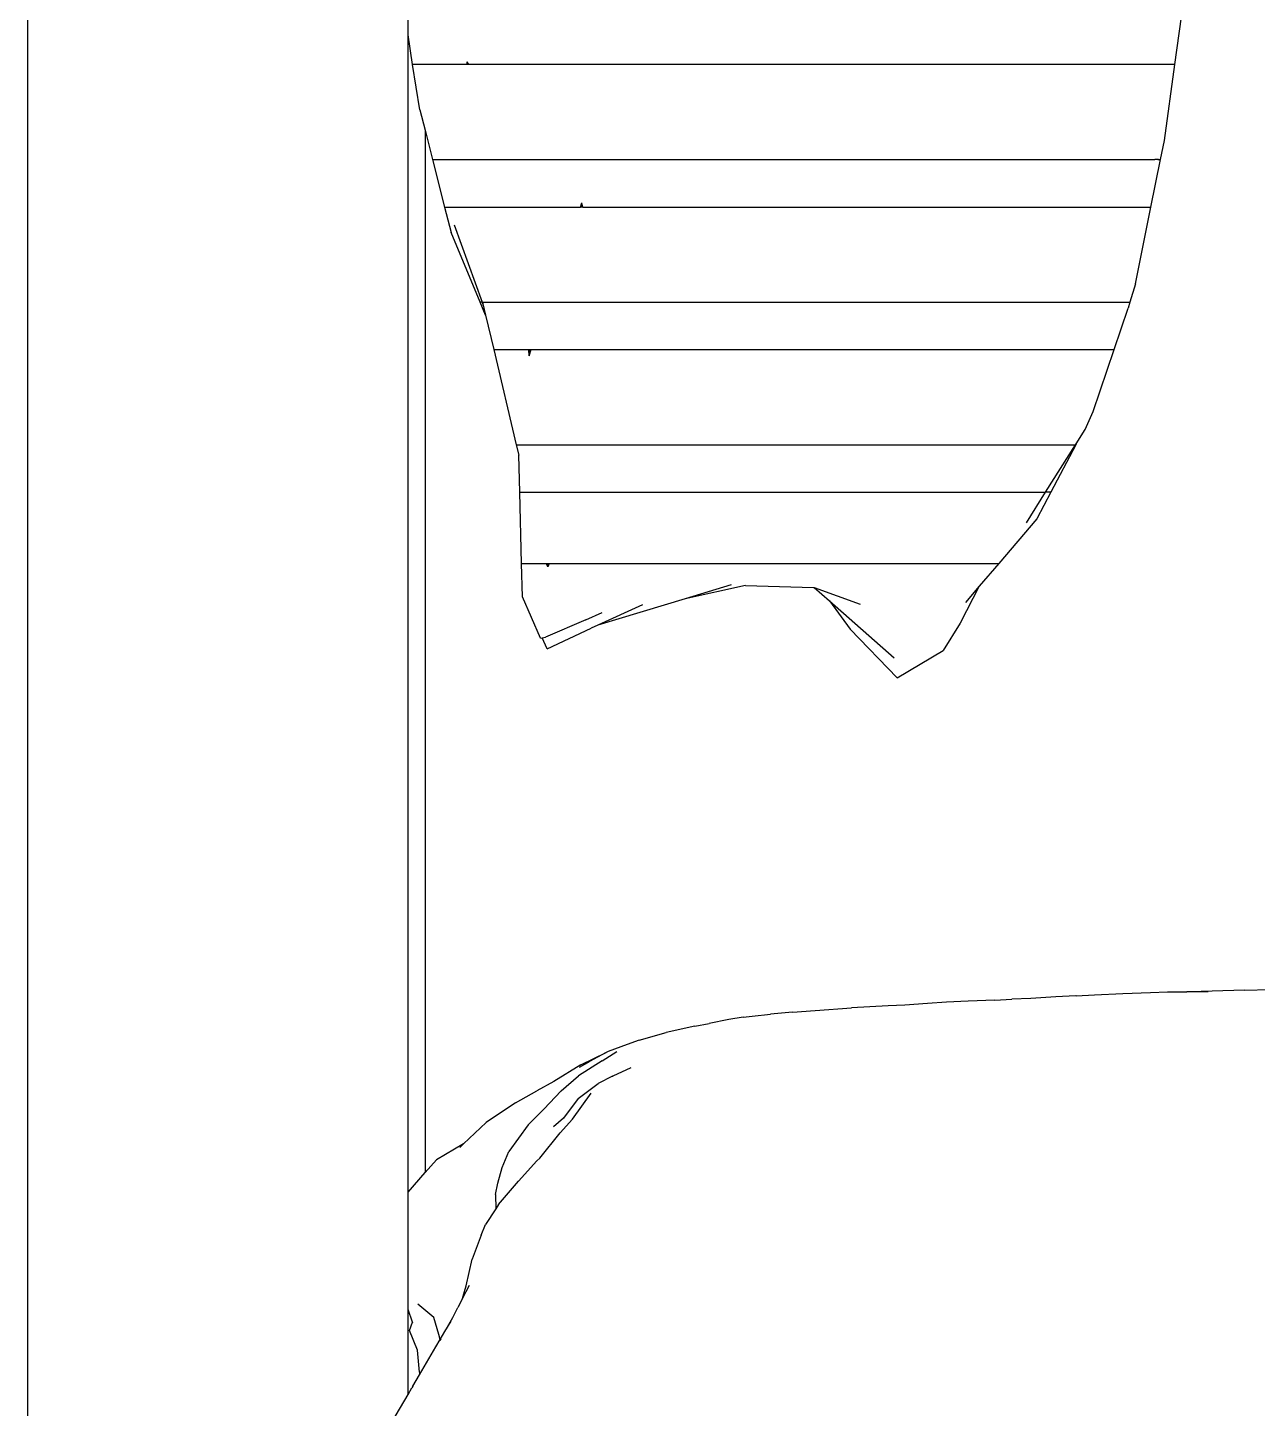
# Model space of a CAD drawing. Header units: inches. Extents: x 9636 to 21597, y -10243 to 557.
# Drawn here: x 13020.69 to 13038.4, y -8621.9 to -8602 of the extents above; entities that cross this region are included whole.
import ezdxf

# ---------------------------------------------------------------- set-up
doc = ezdxf.new("R2010")
doc.units = ezdxf.units.IN
doc.header["$MEASUREMENT"] = 0
doc.layers.add('Edges', color=7, linetype='Continuous')

# ---------------------------------------------------------------- blocks, each defined once
blk = doc.blocks.new('Porch Swing Bed Twin Size pl')
at = {"layer": 'Edges'}
for p, q in [((112.769, 2.672), (112.769, 39.172)), ((108.941, 36.202), (108.769, 35.91)), ((108.769, 35.91), (108.728, 35.839)), ((108.769, 35.91), (108.769, 35.014)), ((108.718, 35.822), (108.648, 35.702)), ((108.718, 35.822), (108.728, 35.839)), ((108.648, 35.702), (108.525, 35.491)), ((108.647, 35.676), (108.648, 35.702)), ((108.647, 35.676), (108.67, 35.442)), ((108.525, 35.491), (108.476, 35.408)), ((108.67, 35.442), (108.753, 35.235)), ((108.431, 35.331), (108.381, 35.247)), ((108.423, 35.325), (108.43, 35.336)), ((108.429, 35.338), (108.433, 35.343)), ((108.429, 35.338), (108.43, 35.336)), ((108.476, 35.408), (108.431, 35.331)), ((108.431, 35.331), (108.445, 35.277)), ((108.381, 35.247), (108.299, 35.098)), ((108.381, 35.247), (108.316, 35.137)), ((108.445, 35.277), (108.498, 35.098)), ((108.719, 35.16), (108.723, 35.148)), ((108.753, 35.235), (108.723, 35.148)), ((108.723, 35.148), (108.769, 35.014)), ((108.299, 35.098), (108.247, 34.995)), ((108.498, 35.098), (108.667, 34.961)), ((108.769, 35.014), (108.769, 33.78)), ((108.195, 34.901), (108.122, 34.761)), ((108.195, 34.901), (108.176, 34.825)), ((108.195, 34.901), (108.247, 34.995)), ((108.157, 34.765), (108.095, 34.487)), ((108.176, 34.825), (108.157, 34.765)), ((108.001, 34.234), (108.095, 34.487)), ((108.001, 34.234), (107.953, 34.123)), ((107.847, 33.957), (107.953, 34.123)), ((107.817, 33.91), (107.608, 33.665)), ((107.817, 33.91), (107.847, 33.957)), ((107.851, 33.806), (107.847, 33.957)), ((107.851, 33.806), (107.824, 33.686)), ((108.769, 33.78), (108.59, 33.576)), ((108.769, 33.78), (108.769, 21.61)), ((107.413, 33.453), (107.608, 33.665)), ((107.824, 33.686), (107.779, 33.522)), ((108.59, 33.576), (108.471, 33.44)), ((108.59, 22.612), (108.59, 33.576)), ((107.383, 33.423), (107.171, 33.157)), ((107.383, 33.423), (107.413, 33.453)), ((107.779, 33.522), (107.709, 33.354)), ((108.185, 33.272), (108.471, 33.44)), ((107.507, 33.074), (107.709, 33.354)), ((108.185, 33.272), (107.947, 33.048)), ((108.226, 33.311), (108.185, 33.272)), ((107.039, 33.013), (107.171, 33.157)), ((107.039, 33.013), (106.845, 32.74)), ((106.98, 32.797), (107.133, 33.002)), ((107.133, 33.002), (107.241, 33.093)), ((107.507, 33.074), (107.34, 32.907)), ((107.639, 32.842), (107.947, 33.048)), ((107.34, 32.907), (107.158, 32.716)), ((107.639, 32.842), (107.413, 32.715)), ((106.98, 32.797), (106.768, 32.639)), ((107.158, 32.716), (106.977, 32.557)), ((107.236, 32.617), (107.413, 32.715)), ((106.425, 32.474), (106.614, 32.56)), ((106.619, 32.561), (106.614, 32.56)), ((106.619, 32.561), (106.768, 32.639)), ((106.729, 32.4), (106.977, 32.557)), ((106.953, 32.442), (107.236, 32.617)), ((106.729, 32.4), (106.575, 32.301)), ((106.953, 32.442), (106.686, 32.311)), ((106.777, 32.362), (106.855, 32.403)), ((106.966, 32.467), (106.855, 32.403)), ((106.466, 32.228), (106.665, 32.302)), ((106.665, 32.302), (106.686, 32.311)), ((106.686, 32.311), (106.777, 32.362)), ((105.753, 32.034), (106.055, 32.103)), ((106.338, 32.182), (106.055, 32.103)), ((106.338, 32.182), (106.466, 32.228)), ((105.246, 31.942), (105.394, 31.964)), ((105.394, 31.964), (105.604, 32.007)), ((105.753, 32.034), (105.604, 32.007)), ((103.307, 31.796), (103.545, 31.813)), ((103.545, 31.813), (103.72, 31.822)), ((103.72, 31.822), (104.104, 31.842)), ((104.488, 31.869), (104.104, 31.842)), ((104.726, 31.889), (104.488, 31.869)), ((104.726, 31.889), (104.956, 31.91)), ((105.152, 31.929), (104.956, 31.91)), ((105.246, 31.942), (105.152, 31.929)), ((99.968, 31.657), (100.546, 31.676)), ((100.355, 31.675), (100.546, 31.676)), ((100.546, 31.676), (100.578, 31.676)), ((100.783, 31.676), (100.578, 31.676)), ((100.96, 31.681), (100.783, 31.676)), ((101.251, 31.692), (100.96, 31.681)), ((101.552, 31.705), (101.251, 31.692)), ((101.743, 31.717), (101.552, 31.705)), ((101.743, 31.717), (101.747, 31.718)), ((101.747, 31.718), (101.958, 31.728)), ((101.958, 31.728), (102.22, 31.743)), ((102.22, 31.743), (102.419, 31.753)), ((102.597, 31.761), (102.419, 31.753)), ((102.597, 31.761), (102.88, 31.774)), ((102.88, 31.774), (103.105, 31.784)), ((103.105, 31.784), (103.307, 31.796)), ((99.968, 31.657), (99.707, 31.65)), ((103.624, 28.371), (103.143, 28.083)), ((103.624, 28.371), (104.119, 27.861)), ((102.964, 27.797), (103.143, 28.083)), ((104.338, 27.563), (103.657, 28.163)), ((107.307, 28.065), (106.843, 27.851)), ((107.307, 28.065), (107.359, 27.95)), ((106.899, 27.761), (107.322, 27.945)), ((107.359, 27.95), (107.322, 27.945)), ((107.377, 27.953), (107.359, 27.95)), ((107.377, 27.953), (107.567, 27.52)), ((102.762, 27.408), (102.964, 27.797)), ((104.338, 27.563), (104.119, 27.861)), ((105.855, 27.54), (106.774, 27.819)), ((106.304, 27.604), (106.774, 27.819)), ((106.899, 27.761), (106.728, 27.686)), ((106.774, 27.819), (106.843, 27.851)), ((104.498, 27.423), (104.015, 27.597)), ((102.762, 27.408), (102.908, 27.579)), ((104.498, 27.423), (104.338, 27.563)), ((105.221, 27.401), (105.855, 27.54)), ((105.372, 27.394), (105.855, 27.54)), ((107.567, 27.52), (107.576, 27.17)), ((102.558, 27.17), (102.762, 27.408)), ((104.506, 27.42), (104.498, 27.423)), ((105.221, 27.401), (104.506, 27.42)), ((102.156, 26.701), (102.558, 27.17)), ((107.286, 27.17), (102.558, 27.17)), ((107.286, 27.17), (107.3, 27.204)), ((107.317, 27.17), (107.286, 27.17)), ((107.3, 27.204), (107.297, 27.17)), ((107.3, 27.204), (107.317, 27.17)), ((107.303, 27.17), (107.3, 27.204)), ((107.576, 27.17), (107.317, 27.17)), ((107.576, 27.17), (107.595, 26.42)), ((102.267, 26.74), (102.064, 26.42)), ((102.009, 26.42), (102.156, 26.701)), ((101.747, 25.92), (102.009, 26.42)), ((102.064, 26.42), (101.749, 25.92)), ((102.009, 26.42), (102.064, 26.42)), ((107.595, 26.42), (102.064, 26.42)), ((107.595, 26.42), (107.605, 26.028)), ((107.631, 25.92), (107.605, 26.028)), ((101.742, 25.909), (101.648, 25.76)), ((101.742, 25.909), (101.747, 25.92)), ((101.749, 25.92), (101.742, 25.909)), ((101.747, 25.92), (101.749, 25.92)), ((107.631, 25.92), (101.749, 25.92)), ((107.867, 24.92), (107.631, 25.92)), ((101.648, 25.76), (101.564, 25.57)), ((101.564, 25.57), (101.344, 24.92)), ((107.495, 24.986), (107.473, 24.92)), ((107.489, 24.92), (107.495, 24.986)), ((107.495, 24.986), (107.5, 24.92)), ((101.344, 24.92), (101.196, 24.482)), ((107.473, 24.92), (101.344, 24.92)), ((107.5, 24.92), (107.473, 24.92)), ((107.867, 24.92), (107.5, 24.92)), ((107.953, 24.557), (107.867, 24.92)), ((107.953, 24.557), (108.011, 24.42)), ((107.978, 24.453), (107.953, 24.557)), ((101.121, 24.228), (101.178, 24.42)), ((101.178, 24.42), (101.196, 24.482)), ((107.981, 24.42), (101.178, 24.42)), ((107.99, 24.42), (107.978, 24.453)), ((107.978, 24.453), (107.979, 24.438)), ((107.979, 24.438), (107.986, 24.42)), ((107.979, 24.438), (107.981, 24.42)), ((107.986, 24.42), (107.981, 24.42)), ((107.99, 24.42), (107.986, 24.42)), ((108.283, 23.608), (107.99, 24.42)), ((107.99, 24.42), (108.011, 24.42)), ((108.011, 24.42), (108.316, 23.687)), ((101.121, 24.228), (100.958, 23.42)), ((108.384, 23.42), (108.316, 23.687)), ((100.958, 23.42), (100.857, 22.92)), ((106.93, 23.42), (100.958, 23.42)), ((106.93, 23.42), (106.941, 23.376)), ((106.93, 23.42), (106.956, 23.42)), ((106.956, 23.42), (106.941, 23.376)), ((106.946, 23.42), (106.941, 23.376)), ((108.384, 23.42), (106.956, 23.42)), ((108.512, 22.92), (108.384, 23.42)), ((100.857, 22.92), (100.816, 22.719)), ((100.883, 22.92), (100.857, 22.92)), ((100.917, 22.92), (100.882, 22.914)), ((100.883, 22.92), (100.882, 22.914)), ((100.883, 22.92), (100.917, 22.92)), ((108.512, 22.92), (100.917, 22.92)), ((108.59, 22.612), (108.512, 22.92)), ((100.816, 22.719), (100.704, 21.92)), ((108.645, 22.397), (108.59, 22.612)), ((108.645, 22.397), (108.721, 21.92)), ((100.704, 21.92), (100.634, 21.42)), ((100.704, 21.92), (108.132, 21.92)), ((108.152, 21.892), (108.132, 21.92)), ((108.132, 21.92), (108.151, 21.92)), ((108.152, 21.892), (108.151, 21.92)), ((108.151, 21.92), (108.721, 21.92)), ((108.721, 21.92), (108.769, 21.61)), ((108.769, 21.61), (108.769, 21.42))]:
    blk.add_line(p, q, dxfattribs=at)

msp = doc.modelspace()

# ---------------------------------------------------------------- block references
at = {"xscale": 1.370056412249949, "yscale": 1.370056412249949, "zscale": 1.370056412249949, "rotation": 180}
msp.add_blockref('Porch Swing Bed Twin Size pl', (13175.186, -8572.502), dxfattribs=at)

doc.saveas('drawing.dxf')
